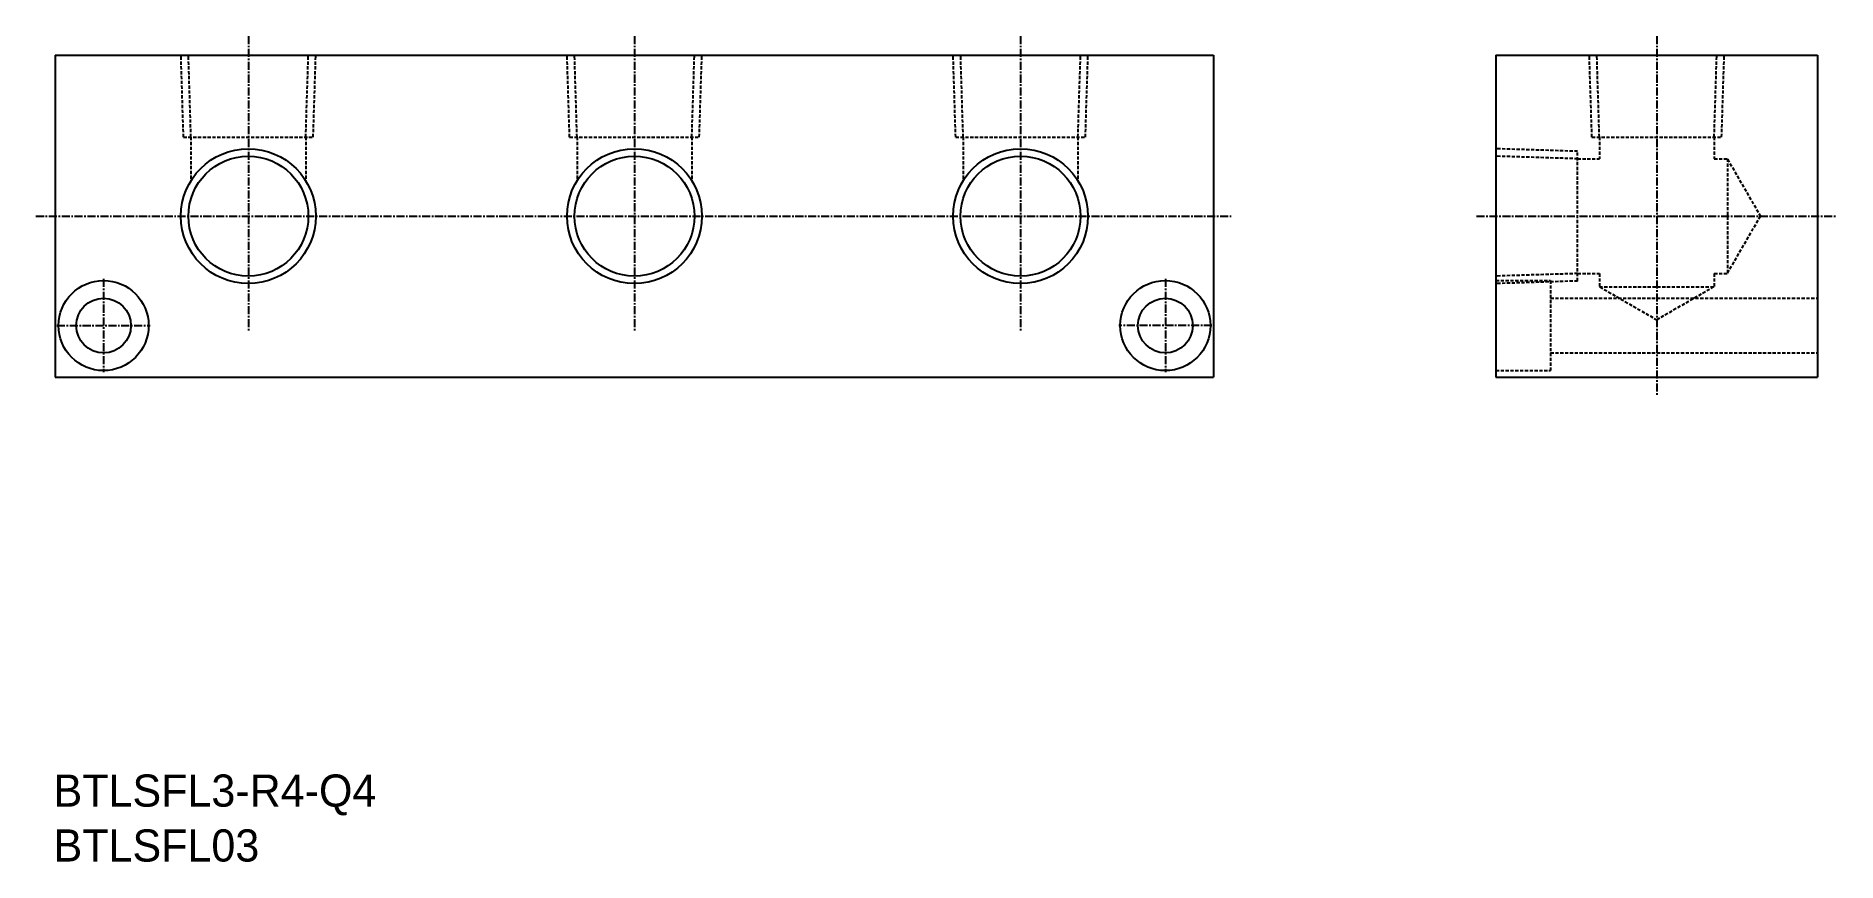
# Model space of a CAD drawing. Extents: x 916 to 1196, y 2550 to 2679.
import ezdxf

# ---------------------------------------------------------------- set-up
doc = ezdxf.new("R2010")
doc.units = 0
doc.linetypes.add('CENTER', pattern=[2, 1.25, -0.25, 0.25, -0.25])
doc.linetypes.add('DASHED', pattern=[0.75, 0.5, -0.25])
doc.layers.get('0').update_dxf_attribs({"linetype": 'CONTINUOUS'})
doc.layers.add('CENTER', color=1, linetype='CENTER')

msp = doc.modelspace()

# ---------------------------------------------------------------- linework, layer by layer
at = {"color": 7, "linetype": 'CONTINUOUS'}
for p, q in [((919.23, 2675.7), (1099.23, 2675.7)), ((919.23, 2675.7), (919.23, 2625.7)), ((1099.23, 2675.7), (1099.23, 2625.7)), ((1143.1, 2675.7), (1193.1, 2675.7)), ((1143.1, 2675.7), (1143.1, 2625.7)), ((1193.1, 2675.7), (1193.1, 2625.7)), ((919.23, 2625.7), (1099.23, 2625.7)), ((1143.1, 2625.7), (1193.1, 2625.7))]:
    msp.add_line(p, q, dxfattribs=at)
at = {"color": 3, "linetype": 'DASHED'}
for p, q in [((939.15, 2663), (938.76, 2675.7)), ((940.31, 2663), (939.92, 2675.7)), ((958.15, 2663), (958.55, 2675.7)), ((959.31, 2663), (959.71, 2675.7)), ((999.15, 2663), (998.76, 2675.7)), ((1000.31, 2663), (999.92, 2675.7)), ((1018.15, 2663), (1018.55, 2675.7)), ((1019.31, 2663), (1019.71, 2675.7)), ((1059.15, 2663), (1058.76, 2675.7)), ((1060.31, 2663), (1059.92, 2675.7)), ((1078.15, 2663), (1078.55, 2675.7)), ((1079.31, 2663), (1079.71, 2675.7)), ((1158.02, 2663), (1157.62, 2675.7)), ((1159.18, 2663), (1158.79, 2675.7)), ((1177.02, 2663), (1177.42, 2675.7)), ((1178.18, 2663), (1178.58, 2675.7)), ((939.15, 2663), (959.31, 2663)), ((940.31, 2663), (940.31, 2656.2)), ((958.15, 2663), (958.15, 2656.2)), ((999.15, 2663), (1019.31, 2663)), ((1000.31, 2663), (1000.31, 2656.2)), ((1018.15, 2663), (1018.15, 2656.2)), ((1059.15, 2663), (1079.31, 2663)), ((1060.31, 2663), (1060.31, 2656.2)), ((1078.15, 2663), (1078.15, 2656.2)), ((1158.02, 2663), (1178.18, 2663)), ((1159.18, 2663), (1159.18, 2659.62)), ((1177.02, 2663), (1177.02, 2659.62)), ((1155.8, 2660.78), (1143.1, 2661.18)), ((1155.8, 2659.62), (1143.1, 2660.02)), ((1155.8, 2640.62), (1155.8, 2660.78)), ((1155.8, 2659.62), (1159.18, 2659.62)), ((1177.02, 2659.62), (1179.1, 2659.62)), ((1179.1, 2659.62), (1179.1, 2641.78)), ((1179.1, 2659.55), (1184.21, 2650.7)), ((1179.1, 2641.85), (1184.21, 2650.7)), ((1155.8, 2641.78), (1143.1, 2641.39)), ((1143.1, 2640.7), (1151.6, 2640.7)), ((1155.8, 2640.62), (1143.1, 2640.22)), ((1151.6, 2640.7), (1151.6, 2626.7)), ((1155.8, 2641.78), (1159.18, 2641.78)), ((1159.18, 2641.78), (1159.18, 2639.7)), ((1159.18, 2639.7), (1177.02, 2639.7)), ((1159.26, 2639.7), (1168.1, 2634.59)), ((1176.95, 2639.7), (1168.1, 2634.59)), ((1177.02, 2641.78), (1179.1, 2641.78)), ((1177.02, 2641.78), (1177.02, 2639.7)), ((1151.6, 2637.95), (1193.1, 2637.95)), ((1151.6, 2629.45), (1193.1, 2629.45)), ((1143.1, 2626.7), (1151.6, 2626.7))]:
    msp.add_line(p, q, dxfattribs=at)
at = {"color": 3}
for centre in [(949.23, 2650.7), (1009.23, 2650.7), (1069.23, 2650.7)]:
    msp.add_circle(centre, 10.48, dxfattribs=at)
at = {"color": 7, "linetype": 'CONTINUOUS'}
for centre, radius in [((949.23, 2650.7), 9.32), ((1009.23, 2650.7), 9.32), ((1069.23, 2650.7), 9.32), ((926.73, 2633.7), 7), ((1091.73, 2633.7), 7), ((926.73, 2633.7), 4.25), ((1091.73, 2633.7), 4.25)]:
    msp.add_circle(centre, radius, dxfattribs=at)
at = {"layer": 'CENTER', "color": 1, "linetype": 'CENTER'}
for p, q in [((949.23, 2678.7), (949.23, 2632.8)), ((1009.23, 2678.7), (1009.23, 2632.8)), ((1069.23, 2678.7), (1069.23, 2632.8)), ((1168.1, 2678.7), (1168.1, 2622.7)), ((916.23, 2650.7), (1102.23, 2650.7)), ((1140.1, 2650.7), (1196.1, 2650.7)), ((926.73, 2640.95), (926.73, 2626.45)), ((1091.73, 2640.95), (1091.73, 2626.45)), ((919.48, 2633.7), (933.98, 2633.7)), ((1098.98, 2633.7), (1084.48, 2633.7))]:
    msp.add_line(p, q, dxfattribs=at)

# ---------------------------------------------------------------- texts
at = {"color": 7, "linetype": 'CONTINUOUS'}
for s, p in [('BTLSFL3-R4-Q4', (918.96, 2558.92)), ('BTLSFL03', (918.96, 2550.39))]:
    msp.add_text(s, height=5, dxfattribs=at).set_placement(p)

doc.saveas('drawing.dxf')
